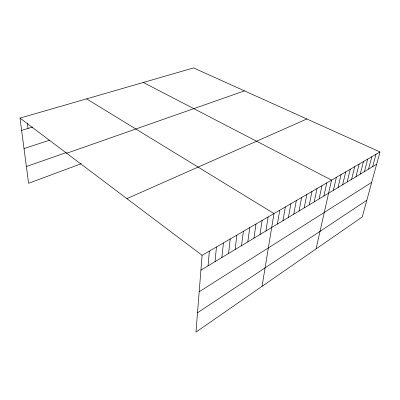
<?xml version="1.0" encoding="UTF-8"?>
<svg xmlns="http://www.w3.org/2000/svg" width="400" height="400" viewBox="0 0 400 400"><rect width="100%" height="100%" fill="white"/><g stroke="black" fill="none" stroke-linecap="round" stroke-linejoin="round"><path stroke-width="0.6" d="M380 151.965L202.1 255.31L195.975 332.07L362.26 216.93L380 151.965L193.59 67.93L20 118.105L28.6 183.27L81.23 163.735M208.055 265.845L209.36 251.09M215.04 261.635L216.465 246.965M221.875 257.515L223.415 242.93M228.565 253.485L230.215 238.98M235.115 249.535L236.865 235.115M241.53 245.67L243.38 231.33M247.81 241.885L249.755 227.625M253.965 238.175L256 224M259.995 234.54L262.115 220.445M265.905 230.98L268.105 216.965M262.065 286.31L273.98 213.555L86.585 98.855M277.375 224.065L279.735 210.21M282.945 220.71L285.375 206.935M288.41 217.42L290.905 203.72M293.765 214.19L296.33 200.57M299.025 211.02L301.65 197.48M304.185 207.91L306.87 194.445M309.25 204.86L311.99 191.47M314.22 201.86L317.02 188.55M319.105 198.92L321.95 185.685M323.9 196.03L326.795 182.87M316.065 248.92L331.55 180.11L143.31 82.46M333.37 190.32L336.365 177.315M338.05 187.5L341.085 174.57M342.645 184.735L345.725 171.875M347.16 182.015L350.28 169.23M351.595 179.34L354.75 166.63M355.95 176.715L359.145 164.08M360.235 174.135L363.46 161.57M364.44 171.6L367.705 159.105M368.58 169.105L371.875 156.685M372.645 166.655L375.97 154.305M197.515 312.785L366.81 200.265M199.19 291.76L371.7 182.37M200.915 270.145L376.645 164.24M126.87 198.63L306.835 118.98M26.39 166.52L66.385 152.525M66.67 153.27L244.475 90.87M24.02 148.555L49.765 140.13M21.62 130.395L32.655 127.035M20 118.105L202.1 255.31M27.44 123.55L28.05 128.435"/></g></svg>
